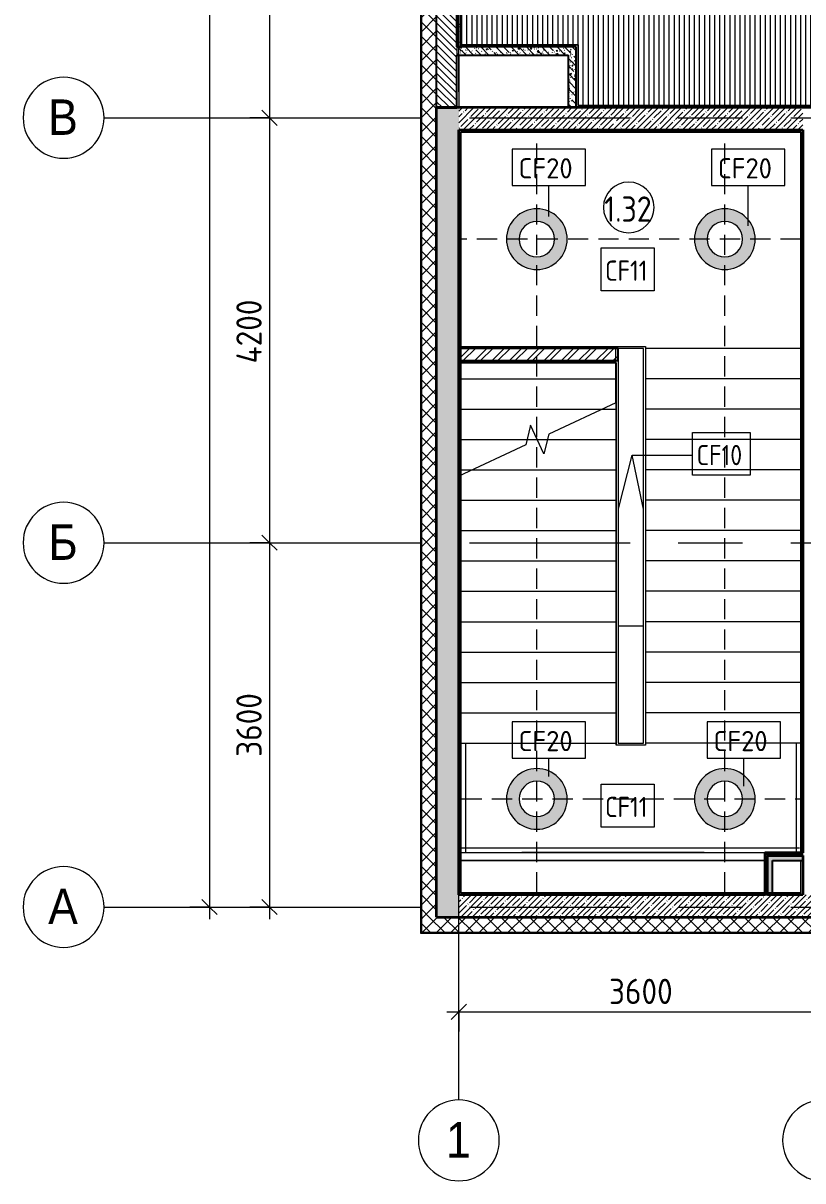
# Model space of a CAD drawing. Header units: millimetres. Extents: x -4196 to 190310, y -8553 to 29000.
# Drawn here: x -4196 to 3510, y -2706 to 8735 of the extents above; entities that cross this region are included whole.
import ezdxf

# ---------------------------------------------------------------- set-up
doc = ezdxf.new("R2010")
doc.units = ezdxf.units.MM
doc.linetypes.add('ADSK_Штрих_ш2 п1', pattern=[300, 200, -100])
doc.linetypes.add('Осевая', pattern=[3175, 635, -476.25, 1587.5, -476.25])
for name, color, linetype, lineweight in [('A-ANNO-DIMS', 7, 'Continuous', 9), ('A-ANNO-DIMS-100', 7, 'Continuous', 9), ('A-AREA-IDEN', 7, 'Continuous', 9), ('A-CLNG', 7, 'Continuous', 9), ('A-CLNG-IDEN', 7, 'Continuous', 9), ('A-CLNG-PATT', 7, 'Continuous', 9), ('A-DETL-2', 7, 'ADSK_Штрих_ш2 п1', 9), ('A-FLOR', 7, 'Continuous', 9), ('A-GENM', 7, 'Continuous', 9), ('A-WALL', 7, 'Continuous', 9), ('I-WALL', 7, 'Continuous', 9), ('S-STRS-1', 7, 'Continuous', 9), ('S-STRS-MBND', 7, 'Continuous', 9), ('Знаки', 7, 'Continuous', 9), ('Оси', 7, 'Continuous', 9), ('Оси-1', 7, 'Continuous', 20), ('Оси-2', 7, 'Осевая', 9)]:
    doc.layers.add(name, color=color, linetype=linetype, lineweight=lineweight)
for name, color, linetype, lineweight, true_color in [('A-WALL-1', 7, 'Continuous', 35, 0x3c3c3c), ('A-WALL-2', 7, 'Continuous', 25, 0x3c3c3c), ('A-WALL-FNSH-1', 7, 'Continuous', 9, 0x3c3c3c), ('A-WALL-FNSH-2', 7, 'Continuous', 13, 0x3c3c3c), ('G-ANNO-TEXT-1', 7, 'Continuous', 9, 0x3c3c3c)]:
    doc.layers.add(name, color=color, linetype=linetype, lineweight=lineweight, true_color=true_color)
doc.styles.add('Arial', font='arial.ttf', dxfattribs={"width": 0.9, "height": 350})
doc.styles.add('GOST Common', font='GOST_Common.ttf', dxfattribs={"width": 0.9, "height": 250})
doc.styles.add('GOST Common_1', font='GOST_Common.ttf', dxfattribs={"height": 200})
doc.styles.add('GOST Common_3', font='GOST_Common.ttf', dxfattribs={"width": 0.9, "height": 200})
doc.styles.add('ISOCPEUR', font='isocpeur.ttf', dxfattribs={"width": 0.9, "height": 250})
doc.dimstyles.new('ISO-2_5_0_9К_БОЛЬШОЙ', dxfattribs={"dimscale": 304.8, "dimtxt": 248.995294, "dimasz": 0.492126, "dimexe": 0.393701, "dimexo": 0.984252, "dimgap": 0, "dimtad": 1, "dimdec": 0, "dimrnd": 10, "dimzin": 0, "dimdsep": 46, "dimtxsty": 'ISOCPEUR', "dimblk1": 'OBLIQUE', "dimblk2": 'OBLIQUE', "dimsah": 1, "dimcen": 0.09, "dimdle": 0.393701, "dimazin": 0, "dimtfac": 1, "dimtdec": 4, "dimtix": 1, "dimtmove": 0, "dimatfit": 3, "dimfxl": 1, "dimtvp": 1, "dimtolj": 1, "dimtzin": 0, "dimarcsym": 2})
doc.dimstyles.new('ISO-2_5_0_9К_БОЛЬШОЙ_1', dxfattribs={"dimscale": 304.8, "dimtxt": 248.995294, "dimasz": 0.492126, "dimexe": 0.393701, "dimexo": 0.984252, "dimgap": 0, "dimtad": 1, "dimdec": 0, "dimrnd": 10, "dimzin": 0, "dimdsep": 46, "dimtxsty": 'ISOCPEUR', "dimblk1": 'OBLIQUE', "dimblk2": 'OBLIQUE', "dimsah": 1, "dimcen": 0.09, "dimdle": 0.393701, "dimazin": 0, "dimtfac": 1, "dimtdec": 4, "dimtix": 1, "dimtmove": 2, "dimatfit": 3, "dimfxl": 1, "dimtvp": 1, "dimtolj": 1, "dimtzin": 0, "dimarcsym": 2})
pattern_1 = [(45, (0, 0), (-70.71068, 70.71068), []), (135, (0, 0), (-70.71068, -70.71068), [])]
pattern_2 = [(45, (0, 0), (-57.0246, 57.0246), []), (45, (57.025, 0), (-57.0246, 57.0246), [100.806, -20.161, 3.353, -16.808])]
pattern_3 = [(135, (0, 0), (-75.4342, -75.4342), [106.68, -17.78, 3.556, -17.78]), (135, (0, 75.39), (-75.4342, -75.4342), []), (50, (0, 0), (127.5292, -11.1576), [13.335, -146.685]), (355, (0, 0), (-24.6697, 133.74), [10.668, -117.348]), (100.451, (10.63, -0.93), (102.8597, 122.5818), [11.333, -124.663]), (46.184, (0, 35.56), (189.7552, -29.4304), [20.002, -220.027]), (96.636, (15.81, 33.1), (166.182, 173.1996), [17, -186.995]), (351.184, (0, 35.56), (166.184, 173.1976), [16.002, -176.022]), (21, (17.78, 26.67), (106.1303, -71.586), [13.335, -146.685]), (326, (17.78, 26.67), (43.2619, 128.9318), [10.668, -117.348]), (71.451, (26.62, 20.7), (149.392, 57.345), [11.333, -124.663]), (37.5, (0, 0), (2.16223, 59.18836), [3.353, -112.573, 3.353, -115.773, -117.793]), (37.5, (0, 0), (2.16223, 59.18836), [-235.052, 3.353, -114.44]), (7.5, (0, 0), (46.77386, 70.12615), [3.353, -64.567, 3.353, -109.906, -44.894]), (7.5, (0, 0), (46.77386, 70.12615), [-181.178, 3.353, -41.542]), (327.5, (-39.65, 0), (94.91367, -4.0101), [3.353, -41.097, 3.353, -135.331, -184.023]), (327.5, (-39.65, 0), (94.91367, -4.0101), [-183.134, 3.353, -180.67]), (317.5, (-57.43, 0), (103.6906, 17.7988), [3.353, -54.432, 3.353, -88.748, -130.683]), (317.5, (-57.43, 0), (103.6906, 17.7988), [-149.885, 3.353, -127.33])]
pattern_4 = [(45, (0, 0), (-106.066, 106.066), []), (135, (0, 0), (-106.066, -106.066), [])]

# ---------------------------------------------------------------- blocks, each defined once
blk = doc.blocks.new('Съемный металлический экран с перфорацией - E1-31419150-План потолков с обозначением видов отделки и геометрии 1 этажа в осях 1-12')
at = {"layer": 'Знаки'}
h = blk.add_hatch(dxfattribs=at)
h.set_pattern_fill('FP_89', color=256, style=0, pattern_type=2)
h.set_pattern_definition([(0, (-715.406, -520), (0, 50.8), [13.612, -74.376]), (60, (-690.006, -513.194), (-43.9941, 25.4), [13.612, -74.376]), (120, (-683.2, -487.794), (-43.9941, -25.4), [13.612, -74.376]), (30, (-701.79, -520), (9e-05, 101.5998), [13.612, -87.988]), (30, (-727.19, -476.01), (9e-05, 101.5998), [13.612, -87.988]), (150, (-715.41, -520), (-87.988, -50.7998), [13.612, -87.988]), (150, (-690.01, -476.01), (-87.988, -50.7998), [13.612, -87.988]), (90, (-683.2, -501.41), (-87.988, 50.8), [13.612, -87.988]), (90, (-734, -501.41), (-87.988, 50.8), [13.612, -87.988])])
h.paths.add_polyline_path([(0, 15), (1800, 15), (1800, 20), (0, 20)])
for p, q in [((1800, 20), (0, 20)), ((0, 20), (0, 15)), ((1800, 15), (1800, 20))]:
    blk.add_line(p, q, dxfattribs=at)
blk = doc.blocks.new('Плинтус - Плинтус_для ЛК-32859042-План потолков с обозначением видов отделки и геометрии 1 этажа в осях 1-12')
at = {"layer": 'A-GENM'}
blk.add_line((32, -45), (1117, -45), dxfattribs=at)
blk = doc.blocks.new('Плинтус - Плинтус_для ЛК-32859041-План потолков с обозначением видов отделки и геометрии 1 этажа в осях 1-12')
at = {"layer": 'A-GENM'}
blk.add_line((0, -45), (3340, -45), dxfattribs=at)
blk = doc.blocks.new('Плинтус - Плинтус_для ЛК-32859040-План потолков с обозначением видов отделки и геометрии 1 этажа в осях 1-12')
at = {"layer": 'A-GENM'}
blk.add_line((32, 45), (1120, 45), dxfattribs=at)
blk = doc.blocks.new('Зашивка приборов отопления15 - Зашивка приборов отопления-33281080-План потолков с обозначением видов отделки и геометрии 1 этажа в осях 1-12')
at = {"layer": 'A-WALL'}
for p, q in [((3135, 535), (130, 535)), ((3135, 460), (130, 460)), ((130, 460), (3135, 460))]:
    blk.add_line(p, q, dxfattribs=at)
blk = doc.blocks.new('Ось сетки - D8-29747960-План потолков с обозначением видов отделки и геометрии 1 этажа в осях 1-12')
at = {"layer": 'Оси-1'}
for start, end in [(360, 180), (180, 360)]:
    blk.add_arc((0, 0), 4, start, end, dxfattribs=at)
blk = doc.blocks.new('DIMBLOCK1-План потолков с обозначением видов отделки и геометрии 1 этажа в осях 1-12')
at = {"layer": 'A-ANNO-DIMS-100'}
for p, q in [((110, -1230), (110, -916)), ((3710, -1230), (3710, -916)), ((-10, -1036), (3710, -1036)), ((110, -1036), (110, -1230)), ((3710, -1036), (3710, -1230))]:
    blk.add_line(p, q, dxfattribs=at)
at = {"layer": 'A-ANNO-DIMS-100', "lineweight": 20}
for p, q in [((110, -1036), (185, -961)), ((3710, -1036), (3785, -961)), ((110, -1036), (35, -1111)), ((3710, -1036), (3635, -1111))]:
    blk.add_line(p, q, dxfattribs=at)
at = {"layer": 'A-ANNO-DIMS-100', "color": 0, "insert": (1594, -709), "char_height": 250, "width": 758.48, "attachment_point": 1, "line_spacing_factor": 1.149209, "style": 'ISOCPEUR'}
blk.add_mtext('3600', dxfattribs=at)
blk = doc.blocks.new('_Oblique')
at = {"color": 0, "linetype": 'ByBlock', "lineweight": -2}
blk.add_line((-0.5, -0.5), (0.5, 0.5), dxfattribs=at)
blk = doc.blocks.new('DIMBLOCK20-План потолков с обозначением видов отделки и геометрии 1 этажа в осях 1-12')
at = {"layer": 'A-ANNO-DIMS-100', "lineweight": 20}
for p, q in [((-1762, 10500), (-1837, 10575)), ((-1762, 10500), (-1687, 10425)), ((-1762, 7800), (-1837, 7875)), ((-1762, 7800), (-1687, 7725))]:
    blk.add_line(p, q, dxfattribs=at)
at = {"layer": 'A-ANNO-DIMS-100'}
for p, q in [((-1214, 10500), (-1882, 10500)), ((-1762, 10500), (-1762, 7800)), ((-1762, 10500), (-1214, 10500)), ((-1956, 7800), (-1642, 7800)), ((-1762, 7800), (-1956, 7800))]:
    blk.add_line(p, q, dxfattribs=at)
at = {"layer": 'A-ANNO-DIMS-100', "color": 0, "insert": (-2089, 8834), "char_height": 250, "width": 758.48, "attachment_point": 1, "rotation": 90, "line_spacing_factor": 1.149209, "style": 'ISOCPEUR'}
blk.add_mtext('2700', dxfattribs=at)
blk = doc.blocks.new('DIMBLOCK21-План потолков с обозначением видов отделки и геометрии 1 этажа в осях 1-12')
at = {"layer": 'A-ANNO-DIMS-100'}
for p, q in [((-1956, 7800), (-1642, 7800)), ((-1762, 7800), (-1956, 7800)), ((-1762, 7800), (-1762, 3600)), ((-1956, 3600), (-1642, 3600)), ((-1762, 3600), (-1956, 3600))]:
    blk.add_line(p, q, dxfattribs=at)
at = {"layer": 'A-ANNO-DIMS-100', "lineweight": 20}
for p, q in [((-1762, 7800), (-1837, 7875)), ((-1762, 7800), (-1687, 7725)), ((-1762, 3600), (-1837, 3675)), ((-1762, 3600), (-1687, 3525))]:
    blk.add_line(p, q, dxfattribs=at)
at = {"layer": 'A-ANNO-DIMS-100', "color": 0, "insert": (-2089, 5372), "char_height": 250, "width": 787.21, "attachment_point": 1, "rotation": 90, "line_spacing_factor": 1.149209, "style": 'ISOCPEUR'}
blk.add_mtext('4200', dxfattribs=at)
blk = doc.blocks.new('DIMBLOCK22-План потолков с обозначением видов отделки и геометрии 1 этажа в осях 1-12')
at = {"layer": 'A-ANNO-DIMS-100', "lineweight": 20}
for p, q in [((-1762, 3600), (-1837, 3675)), ((-1762, 3600), (-1687, 3525)), ((-1762, 0), (-1837, 75)), ((-1762, 0), (-1687, -75))]:
    blk.add_line(p, q, dxfattribs=at)
at = {"layer": 'A-ANNO-DIMS-100'}
for p, q in [((-1956, 3600), (-1642, 3600)), ((-1762, 3600), (-1956, 3600)), ((-1762, 3600), (-1762, -120)), ((-1956, 0), (-1642, 0)), ((-1762, 0), (-1956, 0))]:
    blk.add_line(p, q, dxfattribs=at)
at = {"layer": 'A-ANNO-DIMS-100', "color": 0, "insert": (-2089, 1484), "char_height": 250, "width": 758.48, "attachment_point": 1, "rotation": 90, "line_spacing_factor": 1.149209, "style": 'ISOCPEUR'}
blk.add_mtext('3600', dxfattribs=at)
blk = doc.blocks.new('DIMBLOCK23-План потолков с обозначением видов отделки и геометрии 1 этажа в осях 1-12')
at = {"layer": 'A-ANNO-DIMS-100'}
for p, q in [((-2355, 27120), (-2355, -120)), ((-2549, 27000), (-2235, 27000)), ((-2355, 27000), (-2549, 27000)), ((-2549, 0), (-2235, 0)), ((-2355, 0), (-2549, 0))]:
    blk.add_line(p, q, dxfattribs=at)
at = {"layer": 'A-ANNO-DIMS-100', "lineweight": 20}
for p, q in [((-2355, 27000), (-2430, 27075)), ((-2355, 27000), (-2280, 26925)), ((-2355, 0), (-2430, 75)), ((-2355, 0), (-2280, -75))]:
    blk.add_line(p, q, dxfattribs=at)
at = {"layer": 'A-ANNO-DIMS-100', "color": 0, "insert": (-2682, 13830), "char_height": 250, "width": 948.1, "attachment_point": 1, "rotation": 90, "line_spacing_factor": 1.149209, "style": 'ISOCPEUR'}
blk.add_mtext('27000', dxfattribs=at)
blk = doc.blocks.new('Марка_Помещения - Номер-25198446-План потолков с обозначением видов отделки и геометрии 1 этажа в осях 1-12')
at = {"layer": 'A-AREA-IDEN'}
for start, end in [(360, 180), (180, 360)]:
    blk.add_arc((0, 0), 2.5, start, end, dxfattribs=at)
blk = doc.blocks.new('М_потолков - Марка_ Имя типа-25382930-План потолков с обозначением видов отделки и геометрии 1 этажа в осях 1-12')
at = {"layer": 'A-CLNG-IDEN'}
for p, q in [((3.625, 1.984375), (-3.625, 1.984375)), ((-3.625, 1.984375), (-3.625, -1.59375)), ((3.625, -1.59375), (3.625, 1.984375)), ((-3.625, -1.59375), (3.625, -1.59375))]:
    blk.add_line(p, q, dxfattribs=at)

msp = doc.modelspace()

# ---------------------------------------------------------------- hatches: boundary and pattern name
at = {"layer": 'A-CLNG-PATT'}
h = msp.add_hatch(dxfattribs=at)
h.set_pattern_fill('FP_86', color=256, style=0, pattern_type=2)
h.set_pattern_definition([(90, (13490.04, 13229.96), (-50, 3e-15), [])])
h.paths.add_polyline_path([(15445.1, 7920), (19588.9, 7920), (19723.2, 7956.1), (19723.3, 7920), (19940, 7920), (19940, 10880), (13690, 10880), (13690, 10900), (6780, 10900), (6780, 10880), (3539, 10880), (3539, 11380), (1831, 11379), (1830, 10880), (545, 10880), (545, 10600), (130, 10600), (130, 8520), (1290, 8520), (1290, 7920), (14781.9, 7920)])
h.paths.add_polyline_path([(7098.5, 11400), (13690, 11400), (13690, 14600), (7097.5, 14600), (7097.5, 14575), (6780, 14575), (6780, 11400), (7097.5, 11400)])
h = msp.add_hatch(color=256, dxfattribs=at)
h.paths.add_polyline_path([(881, 6300.5), (939.5, 6306.3), (995.8, 6323.3), (1047.7, 6351.1), (1093.1, 6388.4), (1130.4, 6433.8), (1158.2, 6485.7), (1175.2, 6542), (1181, 6600.5), (1175.2, 6659), (1158.2, 6715.3), (1130.4, 6767.2), (1093.1, 6812.6), (1047.7, 6849.9), (995.8, 6877.7), (939.5, 6894.7), (881, 6900.5), (822.5, 6894.7), (766.2, 6877.7), (714.3, 6849.9), (668.9, 6812.6), (631.6, 6767.2), (603.8, 6715.3), (586.8, 6659), (581, 6600.5), (586.8, 6542), (603.8, 6485.7), (631.6, 6433.8), (668.9, 6388.4), (714.3, 6351.1), (766.2, 6323.3), (822.5, 6306.3), (855.9, 6303)])
h.paths.add_polyline_path([(881, 6425.5), (835.7, 6431.5), (793.5, 6448.9), (757.3, 6476.8), (729.4, 6513), (712, 6555.2), (706, 6600.5), (712, 6645.8), (729.4, 6688), (757.3, 6724.2), (793.5, 6752.1), (835.7, 6769.5), (881, 6775.5), (926.3, 6769.5), (968.5, 6752.1), (1004.7, 6724.2), (1032.6, 6688), (1050, 6645.8), (1056, 6600.5), (1050, 6555.2), (1032.6, 6513), (1004.7, 6476.8), (968.5, 6448.9), (926.3, 6431.5)])
h = msp.add_hatch(color=256, dxfattribs=at)
h.paths.add_polyline_path([(2739, 6300.5), (2797.5, 6306.3), (2853.8, 6323.3), (2905.7, 6351.1), (2951.1, 6388.4), (2988.4, 6433.8), (3016.2, 6485.7), (3033.2, 6542), (3039, 6600.5), (3033.2, 6659), (3016.2, 6715.3), (2988.4, 6767.2), (2951.1, 6812.6), (2905.7, 6849.9), (2853.8, 6877.7), (2797.5, 6894.7), (2739, 6900.5), (2680.5, 6894.7), (2624.2, 6877.7), (2572.3, 6849.9), (2526.9, 6812.6), (2489.6, 6767.2), (2461.8, 6715.3), (2444.8, 6659), (2439, 6600.5), (2444.8, 6542), (2461.8, 6485.7), (2489.6, 6433.8), (2526.9, 6388.4), (2572.3, 6351.1), (2624.2, 6323.3), (2680.5, 6306.3), (2693.7, 6305)])
h.paths.add_polyline_path([(2739, 6425.5), (2693.7, 6431.5), (2651.5, 6448.9), (2615.3, 6476.8), (2587.4, 6513), (2570, 6555.2), (2564, 6600.5), (2570, 6645.8), (2587.4, 6688), (2615.3, 6724.2), (2651.5, 6752.1), (2693.7, 6769.5), (2739, 6775.5), (2784.3, 6769.5), (2826.5, 6752.1), (2862.7, 6724.2), (2890.6, 6688), (2908, 6645.8), (2914, 6600.5), (2908, 6555.2), (2890.6, 6513), (2862.7, 6476.8), (2826.5, 6448.9), (2784.3, 6431.5)])
h = msp.add_hatch(color=256, dxfattribs=at)
h.paths.add_polyline_path([(881, 768), (939.5, 773.8), (995.8, 790.9), (1047.7, 818.6), (1093.1, 855.9), (1130.4, 901.4), (1158.2, 953.2), (1175.2, 1009.5), (1181, 1068), (1175.2, 1126.6), (1158.2, 1182.8), (1130.4, 1234.7), (1093.1, 1280.2), (1047.7, 1317.5), (995.8, 1345.2), (939.5, 1362.3), (881, 1368), (822.5, 1362.3), (766.2, 1345.2), (714.3, 1317.5), (668.9, 1280.2), (631.6, 1234.7), (603.8, 1182.8), (586.8, 1126.6), (581, 1068), (586.8, 1009.5), (603.8, 953.2), (631.6, 901.4), (668.9, 855.9), (714.3, 818.6), (766.2, 790.9), (822.5, 773.8), (855.9, 770.5)])
h.paths.add_polyline_path([(881, 893), (835.7, 899), (793.5, 916.5), (757.3, 944.3), (729.4, 980.5), (712, 1022.7), (706, 1068), (712, 1113.3), (729.4, 1155.5), (757.3, 1191.8), (793.5, 1219.6), (835.7, 1237.1), (881, 1243), (926.3, 1237.1), (968.5, 1219.6), (1004.7, 1191.8), (1032.6, 1155.5), (1050, 1113.3), (1056, 1068), (1050, 1022.7), (1032.6, 980.5), (1004.7, 944.3), (968.5, 916.5), (926.3, 899), (913.2, 897.3)])
h = msp.add_hatch(color=256, dxfattribs=at)
h.paths.add_polyline_path([(2739, 768), (2797.5, 773.8), (2853.8, 790.9), (2905.7, 818.6), (2951.1, 855.9), (2988.4, 901.4), (3016.2, 953.2), (3033.2, 1009.5), (3039, 1068), (3033.2, 1126.6), (3016.2, 1182.8), (2988.4, 1234.7), (2951.1, 1280.2), (2905.7, 1317.5), (2853.8, 1345.2), (2797.5, 1362.3), (2739, 1368), (2680.5, 1362.3), (2624.2, 1345.2), (2572.3, 1317.5), (2526.9, 1280.2), (2489.6, 1234.7), (2461.8, 1182.8), (2444.8, 1126.6), (2439, 1068), (2444.8, 1009.5), (2461.8, 953.2), (2489.6, 901.4), (2526.9, 855.9), (2572.3, 818.6), (2624.2, 790.9), (2680.5, 773.8), (2706.9, 771.2)])
h.paths.add_polyline_path([(2739, 893), (2693.7, 899), (2651.5, 916.5), (2615.3, 944.3), (2587.4, 980.5), (2570, 1022.7), (2564, 1068), (2570, 1113.3), (2587.4, 1155.5), (2615.3, 1191.8), (2651.5, 1219.6), (2693.7, 1237.1), (2739, 1243), (2784.3, 1237.1), (2826.5, 1219.6), (2862.7, 1191.8), (2890.6, 1155.5), (2908, 1113.3), (2914, 1068), (2908, 1022.7), (2890.6, 980.5), (2862.7, 944.3), (2826.5, 916.5), (2784.3, 899)])
at = {"layer": 'A-WALL'}
h = msp.add_hatch(dxfattribs=at)
h.set_pattern_fill('FP_6', color=256, style=0, pattern_type=2)
h.set_pattern_definition(pattern_1)
h.paths.add_polyline_path([(-260, -100), (-110, -100), (-110, 15350), (-260, 15350), (-260, 441.8)])
h = msp.add_hatch(dxfattribs=at)
h.set_pattern_fill('FP_30', color=256, style=0, pattern_type=2)
h.set_pattern_definition([(135, (0, 0), (-35.35534, -35.35534), [])])
h.paths.add_polyline_path([(-110, 7900), (90, 7900), (90, 10900), (-110, 10900), (-110, 8020.1)])
h.paths.add_polyline_path([(-110, 11400), (90, 11400), (90, 14700), (-110, 14700), (-110, 11620)])
h = msp.add_hatch(dxfattribs=at)
h.set_pattern_fill('FP_6', color=256, style=0, pattern_type=2)
h.set_pattern_definition(pattern_1)
h.paths.add_polyline_path([(18097.6, -250), (37991.9, -250), (37991.9, -100), (-260, -100), (-260, -250), (16771.3, -250)])
at = {"layer": 'I-WALL'}
h = msp.add_hatch(dxfattribs=at)
h.set_pattern_fill('FP_80', color=256, style=0, pattern_type=2)
h.set_pattern_definition([(0, (0, 0), (121.92, 30.48), [10.058, -81.382, 10.058, -81.382, -487.68]), (0, (0, 0), (121.92, 30.48), [-182.88, 10.058, -172.822, 10.058, -81.382, -213.36]), (0, (0, 0), (121.92, 30.48), [-457.2, 10.058, -50.902, 10.058, -142.342]), (120, (45.72, 15.24), (-87.35645, 90.34582), [10.058, -81.382, 10.058, -81.382, -487.68]), (120, (45.72, 15.24), (-87.35645, 90.34582), [-182.88, 10.058, -172.822, 10.058, -81.382, -213.36]), (120, (45.72, 15.24), (-87.35645, 90.34582), [-457.2, 10.058, -50.902, 10.058, -142.342]), (240, (60.96, 76.2), (-34.56355, -120.82582), [10.058, -81.382, 10.058, -81.382, -487.68]), (240, (60.96, 76.2), (-34.56355, -120.82582), [-182.88, 10.058, -172.822, 10.058, -81.382, -213.36]), (240, (60.96, 76.2), (-34.56355, -120.82582), [-457.2, 10.058, -50.902, 10.058, -142.342])])
h.paths.add_polyline_path([(90, 8500), (130, 8500), (130, 10620), (90, 10620), (90, 8520)])
h = msp.add_hatch(dxfattribs=at)
h.set_pattern_fill('FP_39', color=256, style=0, pattern_type=2)
h.set_pattern_definition(pattern_3)
h.paths.add_polyline_path([(110, 8420), (1190, 8420), (1190, 8500), (90, 8500), (90, 8420)])
h = msp.add_hatch(dxfattribs=at)
h.set_pattern_fill('FP_39', color=256, style=0, pattern_type=2)
h.set_pattern_definition(pattern_3)
h.paths.add_polyline_path([(1252.9, 7900), (1270, 7900), (1270, 8500), (1190, 8500), (1190, 7900), (1206.2, 7900)])
h = msp.add_hatch(dxfattribs=at)
h.set_pattern_fill('FP_1', color=256, style=0, pattern_type=2)
h.set_pattern_definition(pattern_2)
h.paths.add_polyline_path([(110, -100), (110, 7900), (-110, 7900), (-110, -100), (109.2, -100)])
h = msp.add_hatch(dxfattribs=at)
h.set_pattern_fill('FP_1', color=256, style=0, pattern_type=2)
h.set_pattern_definition(pattern_2)
h.paths.add_polyline_path([(3510, 7680), (3510, 7900), (110, 7900), (110, 7680), (3508.5, 7680)])
h = msp.add_hatch(dxfattribs=at)
h.set_pattern_fill('FP_33', color=256, style=0, pattern_type=2)
h.set_pattern_definition([(45, (0, 0), (-85.5366, 85.5366), []), (45, (57.02, 0), (-85.5366, 85.5366), [])])
h.paths.add_polyline_path([(1660, 5400), (1685, 5400), (1685, 5520), (110, 5520), (110, 5400), (998.3, 5400)])
h = msp.add_hatch(dxfattribs=at)
h.set_pattern_fill('FP_88', color=256, style=0, pattern_type=2)
h.set_pattern_definition(pattern_4)
h.paths.add_polyline_path([(3510, 522.5), (3508.9, 535), (3135, 535), (3135, 522.5), (3509, 522.5)])
h = msp.add_hatch(dxfattribs=at)
h.set_pattern_fill('FP_88', color=256, style=0, pattern_type=2)
h.set_pattern_definition(pattern_4)
h.paths.add_polyline_path([(3147.5, 120), (3147.5, 522.5), (3135, 522.5), (3135, 120)])
h = msp.add_hatch(dxfattribs=at)
h.set_pattern_fill('FP_88', color=256, style=0, pattern_type=2)
h.set_pattern_definition(pattern_4)
h.paths.add_polyline_path([(3147.5, 510), (3510, 510), (3509, 522.5), (3147.5, 522.5)])
h = msp.add_hatch(dxfattribs=at)
h.set_pattern_fill('FP_88', color=256, style=0, pattern_type=2)
h.set_pattern_definition(pattern_4)
h.paths.add_polyline_path([(3160, 120), (3160, 510), (3147.5, 509.6), (3147.5, 120)])
for points in [[(3490, 460), (3510, 460), (3509, 510), (3160, 510), (3160, 460), (3210, 460)], [(3160, 120), (3210, 120), (3210, 460), (3160, 460), (3160, 121.8)]]:
    msp.add_hatch(color=256, dxfattribs=at).paths.add_polyline_path(points)
h = msp.add_hatch(dxfattribs=at)
h.set_pattern_fill('FP_1', color=256, style=0, pattern_type=2)
h.set_pattern_definition(pattern_2)
h.paths.add_polyline_path([(594, -100), (3730, -99.5), (3730, 100), (3620, 100), (3620, 120), (110, 120), (110, -100)])

# ---------------------------------------------------------------- linework, layer by layer
at = {"layer": 'A-CLNG'}
for centre, radius, start, end in [((881, 6600.5), 300, 360, 180), ((2739, 6600.5), 300, 360, 180), ((881, 6600.5), 175, 0, 180), ((2739, 6600.5), 175, 0, 180), ((881, 6600.5), 300, 180, 360), ((881, 6600.5), 175, 180, 0), ((2739, 6600.5), 300, 180, 360), ((2739, 6600.5), 175, 180, 0), ((881, 1068), 300, 360, 180), ((2739, 1068), 300, 360, 180), ((881, 1068), 175, 0, 180), ((2739, 1068), 175, 0, 180), ((881, 1068), 300, 180, 360), ((881, 1068), 175, 180, 0), ((2739, 1068), 300, 180, 360), ((2739, 1068), 175, 180, 0)]:
    msp.add_arc(centre, radius, start, end, dxfattribs=at)
at = {"layer": 'A-CLNG-IDEN'}
for p, q in [((998.4, 6825.6), (998.4, 7131.4)), ((2968.5, 6732.5), (2968.5, 7131.4)), ((998.4, 1290), (998.4, 1471)), ((2925.4, 1195.5), (2925.4, 1471))]:
    msp.add_line(p, q, dxfattribs=at)
at = {"layer": 'A-DETL-2'}
for p, q in [((881, 144), (881, 7644)), ((2739, 144), (2739, 7644)), ((3489, 6600.5), (110, 6600.5)), ((135.7, 1068), (3492.3, 1068))]:
    msp.add_line(p, q, dxfattribs=at)
at = {"layer": 'A-FLOR'}
for p, q in [((3490, 5520), (1955, 5520)), ((1665, 3435), (1660, 3435))]:
    msp.add_line(p, q, dxfattribs=at)
at = {"layer": 'A-WALL'}
for p, q in [((-260, 15350), (-260, -250)), ((90, 8500), (90, 8420)), ((3490, 7659), (3489, 7659)), ((3147.5, 522.5), (3510, 522.5)), ((3147.5, 120), (3147.5, 522.5)), ((3510, 510), (3510, 535)), ((3135, 120), (3160, 120)), ((-260, -250), (37991.9, -250))]:
    msp.add_line(p, q, dxfattribs=at)
at = {"layer": 'A-WALL-1'}
for p, q in [((-110, -100), (-110, 7900)), ((3730, 7900), (-110, 7900)), ((-110, 7900), (90, 7900)), ((110, 120), (110, 7680)), ((110, 7680), (3510, 7680)), ((3510, 7680), (3510, 535)), ((3510, 535), (3135, 535)), ((3135, 535), (3135, 120)), ((3160, 510), (3510, 510)), ((3160, 120), (3160, 510)), ((3510, 510), (3510, 120)), ((3135, 120), (110, 120)), ((3510, 120), (3160, 120)), ((-110, -100), (3730, -100))]:
    msp.add_line(p, q, dxfattribs=at)
at = {"layer": 'A-WALL-2'}
for p, q in [((-110, 7900), (-110, 10900)), ((90, 8500), (90, 10900)), ((90, 10620), (90, 8500)), ((130, 8500), (130, 10620)), ((1270, 8500), (90, 8500)), ((90, 8500), (130, 8500)), ((1270, 7900), (1270, 8500)), ((90, 7900), (90, 8420)), ((90, 8420), (1190, 8420)), ((1190, 8420), (1190, 7900)), ((1685, 5520), (110, 5520)), ((1685, 5400), (1685, 5520)), ((110, 5400), (1685, 5400)), ((3210, 460), (3510, 460)), ((3210, 120), (3210, 460))]:
    msp.add_line(p, q, dxfattribs=at)
at = {"layer": 'A-WALL-FNSH-1'}
for p, q in [((-268, 15358), (-268, -258)), ((-268, -258), (37991.9, -258))]:
    msp.add_line(p, q, dxfattribs=at)
at = {"layer": 'A-WALL-FNSH-2'}
for p, q in [((-263, 15353), (-263, -253)), ((130, 10880), (130, 8520)), ((131, 8521), (131, 10879)), ((130, 8520), (1290, 8520)), ((1291, 8521), (131, 8521)), ((1290, 8520), (1290, 7920)), ((1291, 7921), (1291, 8521)), ((1290, 7920), (3730, 7920)), ((3730, 7921), (1291, 7921)), ((3490, 7660), (130, 7660)), ((130, 7660), (130, 140)), ((131, 7659), (3489, 7659)), ((131, 141), (131, 7659)), ((3489, 7659), (3489, 535)), ((3490, 535), (3490, 7660)), ((1665, 5380), (130, 5380)), ((130, 5379), (1665, 5379)), ((1665, 5379), (1665, 5380)), ((131, 3072.8), (130, 3072.8)), ((3134, 536), (3134, 140)), ((3490, 536), (3134, 536)), ((3484.5, 511), (3160, 511)), ((3160, 511), (3160, 510)), ((3484.5, 510), (3484.5, 511)), ((130, 140), (3135, 140)), ((3135, 141), (131, 141)), ((2881, 141), (2881, 140)), ((3490, 141), (2881, 141)), ((2881, 140), (3490, 140)), ((3490, 140), (3490, 141)), ((-263, -253), (37991.9, -253))]:
    msp.add_line(p, q, dxfattribs=at)
at = {"layer": 'G-ANNO-TEXT-1'}
for p, q in [((1687.1, 3936.6), (1823.2, 4466.3)), ((1823.2, 4466.3), (2420, 4466.3)), ((1936.1, 3930.8), (1823.2, 4466.3)), ((1823.2, 4466.3), (2420, 4466.3))]:
    msp.add_line(p, q, dxfattribs=at)
at = {"layer": 'G-ANNO-TEXT-1', "flags": 128}
for points in [[(1515.3, 6513.1), (2041.7, 6513.1), (2041.7, 6089.1), (1515.3, 6089.1)], [(2420, 4690.8), (2988.7, 4690.8), (2988.7, 4266.8), (2420, 4266.8)], [(1515.3, 1213.1), (2041.7, 1213.1), (2041.7, 789.1), (1515.3, 789.1)]]:
    msp.add_lwpolyline(points, close=True, dxfattribs=at)
at = {"layer": 'I-WALL'}
for p, q in [((110, 8420), (110, 7900)), ((131, 7659), (130, 7659)), ((130, 5541), (1956, 5541)), ((130, 5540), (1956, 5540)), ((1935, 5520), (1685, 5520)), ((1935, 1620), (1935, 5520)), ((1955, 5540), (1955, 1599)), ((1956, 5541), (1956, 1599)), ((1664, 1599), (1664, 5379)), ((1665, 5379), (1665, 1600)), ((1685, 5400), (1685, 1620)), ((131, 4366.1), (130, 4366.1)), ((3489, 2905), (3490, 2905)), ((1935, 2774.4), (1685, 2774.4)), ((3490, 1975), (3489, 1975)), ((3489, 1962), (3490, 1962)), ((1685, 1620), (1935, 1620)), ((1956, 1599), (1664, 1599)), ((1955, 1600), (1665, 1600)), ((130, 1316.9), (131, 1316.9)), ((3490, 141), (3490, 460)), ((131, 141), (131, 140)), ((3210, 140), (3490, 140))]:
    msp.add_line(p, q, dxfattribs=at)
at = {"layer": 'S-STRS-1'}
for p, q in [((3490, 5520), (1960, 5520)), ((3490, 5520), (1960, 5520)), ((3490, 5220), (1960, 5220)), ((3490, 5220), (1960, 5220)), ((1528.4, 4920), (1660, 4920)), ((1528.4, 4920), (1660, 4920)), ((3490, 4920), (1960, 4920)), ((3490, 4920), (1960, 4920)), ((784.6, 4620), (885, 4620)), ((784.6, 4620), (885, 4620)), ((985.4, 4620), (1660, 4620)), ((985.4, 4620), (1660, 4620)), ((3490, 4620), (1960, 4620)), ((3490, 4620), (1960, 4620)), ((241.6, 4320), (1660, 4320)), ((241.6, 4320), (1660, 4320)), ((3490, 4320), (1960, 4320)), ((3490, 4320), (1960, 4320)), ((130, 4020), (1660, 4020)), ((130, 4020), (1660, 4020)), ((3490, 4020), (1960, 4020)), ((3490, 4020), (1960, 4020)), ((130, 3720), (1660, 3720)), ((130, 3720), (1660, 3720)), ((3490, 3720), (1960, 3720)), ((3490, 3720), (1960, 3720)), ((130, 3420), (1660, 3420)), ((130, 3420), (1660, 3420)), ((3490, 3420), (1960, 3420)), ((3490, 3420), (1960, 3420)), ((130, 3120), (1660, 3120)), ((130, 3120), (1660, 3120)), ((3490, 3120), (1960, 3120)), ((3490, 3120), (1960, 3120)), ((130, 2820), (1660, 2820)), ((130, 2820), (1660, 2820)), ((3490, 2820), (1960, 2820)), ((3490, 2820), (1960, 2820)), ((130, 2520), (1660, 2520)), ((130, 2520), (1660, 2520)), ((3490, 2520), (1960, 2520)), ((3490, 2520), (1960, 2520)), ((130, 2220), (1660, 2220)), ((130, 2220), (1660, 2220)), ((3490, 2220), (1960, 2220)), ((3490, 2220), (1960, 2220)), ((130, 1920), (1660, 1920)), ((130, 1920), (1660, 1920)), ((3490, 1920), (1960, 1920)), ((3490, 1920), (1960, 1920)), ((130, 1620), (1660, 1620)), ((130, 1620), (1660, 1620)), ((3490, 1620), (1960, 1620)), ((3490, 1620), (1960, 1620))]:
    msp.add_line(p, q, dxfattribs=at)
at = {"layer": 'S-STRS-MBND'}
for p, q in [((110, 5520), (1660, 5520)), ((110, 4900), (110, 5520)), ((1660, 4981.4), (1660, 5520)), ((110, 5220), (1660, 5220)), ((110, 4920), (1528.4, 4920)), ((1660, 4981.4), (998.3, 4672.8)), ((819, 4761.6), (771.7, 4567.2)), ((951, 4478.4), (819, 4761.6)), ((110, 4620), (784.6, 4620)), ((885, 4620), (985.4, 4620)), ((998.3, 4672.8), (951, 4478.4)), ((771.7, 4567.2), (110, 4258.6)), ((110, 4320), (241.6, 4320))]:
    msp.add_line(p, q, dxfattribs=at)
at = {"layer": 'Оси'}
for p, q in [((-3396.3, 7800), (-896.3, 7800)), ((-3396.3, 3600), (-896.3, 3600)), ((110, -1906.3), (110, 593.7)), ((-3396.3, 0), (-896.3, 0))]:
    msp.add_line(p, q, dxfattribs=at)
at = {"layer": 'Оси-2'}
for p, q in [((110, 593.7), (110, 12880)), ((-896.3, 7800), (35990, 7800)), ((-896.3, 3600), (35990, 3600)), ((-896.3, 0), (35990, 0))]:
    msp.add_line(p, q, dxfattribs=at)

# ---------------------------------------------------------------- block references
at = {"layer": 'A-AREA-IDEN', "xscale": 99.99999999999993, "yscale": 99.99999999999993, "zscale": 99.99999999999993}
msp.add_blockref('Марка_Помещения - Номер-25198446-План потолков с обозначением видов отделки и геометрии 1 этажа в осях 1-12', (1789, 6914.2), dxfattribs=at)
at = {"layer": 'A-CLNG-IDEN', "xscale": 99.99999999999993, "yscale": 99.99999999999993, "zscale": 99.99999999999993}
for p in [(998.4, 7290.8), (2968.5, 7290.8), (998.4, 1630.4), (2925.4, 1630.4)]:
    msp.add_blockref('М_потолков - Марка_ Имя типа-25382930-План потолков с обозначением видов отделки и геометрии 1 этажа в осях 1-12', p, dxfattribs=at)
at = {"layer": 'A-GENM'}
for name, p, rotation in [('Плинтус - Плинтус_для ЛК-32859042-План потолков с обозначением видов отделки и геометрии 1 этажа в осях 1-12', (135.7, 503.3), 89.99999999999991), ('Плинтус - Плинтус_для ЛК-32859040-План потолков с обозначением видов отделки и геометрии 1 этажа в осях 1-12', (3492.3, 503.3), 90.0000000000001), ('Плинтус - Плинтус_для ЛК-32859041-План потолков с обозначением видов отделки и геометрии 1 этажа в осях 1-12', (3475.7, 536), 180)]:
    msp.add_blockref(name, p, dxfattribs=dict(at, rotation=rotation))
at = {"layer": 'A-WALL'}
msp.add_blockref('Зашивка приборов отопления15 - Зашивка приборов отопления-33281080-План потолков с обозначением видов отделки и геометрии 1 этажа в осях 1-12', (0, 0), dxfattribs=at)
at = {"layer": 'Знаки'}
msp.add_blockref('Съемный металлический экран с перфорацией - E1-31419150-План потолков с обозначением видов отделки и геометрии 1 этажа в осях 1-12', (734, 520), dxfattribs=at)
at = {"layer": 'Оси-1', "xscale": 99.99999999999993, "yscale": 99.99999999999993, "zscale": 99.99999999999993, "rotation": 269.9999999999994}
for p in [(-3796.3, 7800), (-3796.3, 3600), (-3796.3, 0)]:
    msp.add_blockref('Ось сетки - D8-29747960-План потолков с обозначением видов отделки и геометрии 1 этажа в осях 1-12', p, dxfattribs=at)
at = {"layer": 'Оси-1', "xscale": 99.99999999999993, "yscale": 99.99999999999993, "zscale": 99.99999999999993}
for p in [(110, -2306.3), (3710, -2306.3)]:
    msp.add_blockref('Ось сетки - D8-29747960-План потолков с обозначением видов отделки и геометрии 1 этажа в осях 1-12', p, dxfattribs=at)

# ---------------------------------------------------------------- texts
at = {"layer": 'A-AREA-IDEN', "insert": (1547.1, 7022.8), "char_height": 250, "width": 606.076, "attachment_point": 1, "style": 'GOST Common'}
msp.add_mtext('1.32', dxfattribs=at)
at = {"layer": 'A-CLNG-IDEN', "char_height": 200, "width": 705.485, "attachment_point": 1, "style": 'GOST Common_1'}
for insert in [(699.6, 7400.6), (2669.7, 7400.6), (699.6, 1740.1), (2626.6, 1740.1)]:
    msp.add_mtext('CF20', dxfattribs=dict(at, insert=insert))
at = {"layer": 'G-ANNO-TEXT-1', "char_height": 200, "attachment_point": 1, "style": 'GOST Common_3'}
for s, insert, width in [('CF11', (1555.3, 6388.7), 533.924), ('CF10', (2460, 4566.3), 584.43), ('CF11', (1555.3, 1088.7), 533.924)]:
    msp.add_mtext(s, dxfattribs=dict(at, insert=insert, width=width))
at = {"layer": 'Оси', "char_height": 350, "attachment_point": 1, "style": 'Arial'}
for s, insert, width in [('\\fArial|b0|i0|c204|p34|;\\W.9;В', (-3949, 7981), 360.759), ('\\fArial|b0|i0|c204|p34|;\\W.9;Б', (-3945.9, 3781), 353.544), ('\\fArial|b0|i0|c204|p34|;\\W.9;А', (-3949, 181), 360.759), ('\\fArial|b0|i0|c204|p34|;\\W.9;1', (-17.5, -2125.6), 303.038)]:
    msp.add_mtext(s, dxfattribs=dict(at, insert=insert, width=width))

# ---------------------------------------------------------------- dimensions: what is measured, and where the dimension line sits
at = {"layer": 'A-ANNO-DIMS'}
dim = msp.add_linear_dim(base=(-2355, 0), p1=(-2248.9, 27000), p2=(-2248.9, 0), angle=90, dimstyle='ISO-2_5_0_9К_БОЛЬШОЙ_1', override={"dimpost": '<>', "dimfxl": 26999.999823}, dxfattribs=at)
dim.commit()
dim.dimension.update_dxf_attribs({"geometry": 'DIMBLOCK23-План потолков с обозначением видов отделки и геометрии 1 этажа в осях 1-12', "text_midpoint": (-2514.9, 14304.3), "dimtype": 160, "text_rotation": 90})
for base, p1, p2, override, picture, middle in [((-1762.1, 7800), (-913.7, 10500), (-1656, 7800), {"dimpost": '<>', "dimfxl": 2800.198339}, 'DIMBLOCK20-План потолков с обозначением видов отделки и геометрии 1 этажа в осях 1-12', (-1887.1, 9150)), ((-1762.1, 3600), (-1656, 7800), (-1656, 3600), {"dimpost": '<>', "dimfxl": 4200}, 'DIMBLOCK21-План потолков с обозначением видов отделки и геометрии 1 этажа в осях 1-12', (-1887.1, 5700)), ((-1762.1, 0), (-1656, 3600), (-1656, 0), {"dimpost": '<>', "dimfxl": 3600}, 'DIMBLOCK22-План потолков с обозначением видов отделки и геометрии 1 этажа в осях 1-12', (-1887.1, 1800))]:
    dim = msp.add_linear_dim(base=base, p1=p1, p2=p2, angle=90, dimstyle='ISO-2_5_0_9К_БОЛЬШОЙ', override=override, dxfattribs=at)
    dim.commit()
    dim.dimension.update_dxf_attribs({"geometry": picture, "text_midpoint": middle})
dim = msp.add_linear_dim(base=(3710, -1036.1), p1=(110, -930), p2=(3710, -930), dimstyle='ISO-2_5_0_9К_БОЛЬШОЙ', override={"dimpost": '<>', "dimfxl": 3599.999993}, dxfattribs=at)
dim.commit()
dim.dimension.update_dxf_attribs({"geometry": 'DIMBLOCK1-План потолков с обозначением видов отделки и геометрии 1 этажа в осях 1-12', "text_midpoint": (1910, -911.1)})

doc.saveas('drawing.dxf')
